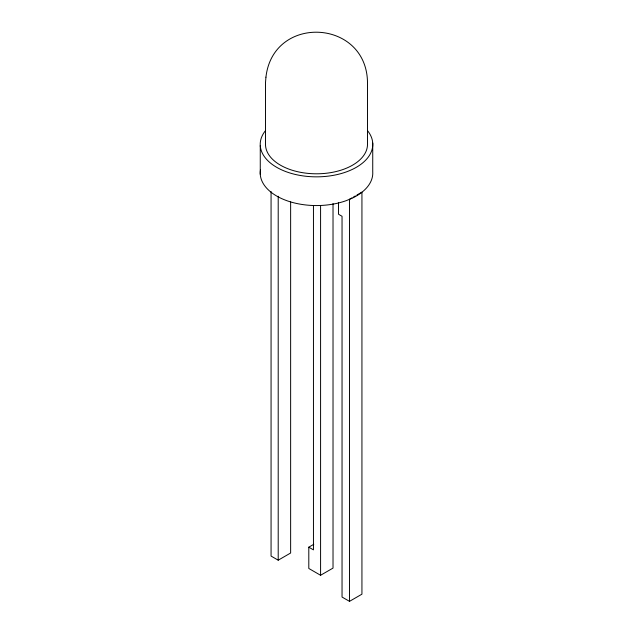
<?xml version="1.0" encoding="UTF-8"?>
<svg xmlns="http://www.w3.org/2000/svg" width="633" height="633" viewBox="0 0 633 633"><rect width="100%" height="100%" fill="white"/><g stroke="black" fill="none" stroke-linecap="round" stroke-linejoin="round"><path stroke-width="0.95" d="M351.988 197.868L349.503 199.3L349.503 601.35L342.042 597.046L342.042 216.288L338.513 214.247L338.513 202.631M353.641 196.91L355.303 195.953M356.965 194.996L361.934 192.123L361.934 594.173L349.503 601.35M271.066 191.554L271.066 556.067L278.204 560.189L290.634 553.005L290.634 201.919M333.021 203.581L333.021 568.094L320.583 575.27L308.801 568.466L308.801 547.173L313.778 544.309M308.801 547.173L313.454 549.863L313.454 205.693M372.734 143.129L372.734 171.852A56.274 32.489 0 0 1 352.415 198.082L346.449 200.574A56.274 32.489 0 0 1 287.018 200.748A56.274 32.489 0 0 1 260.472 170.04M320.583 205.82L320.583 575.27M278.204 196.238L278.204 560.189M260.266 145.574L260.266 174.289M367.646 130.802A56.274 32.489 0 0 1 316.405 176.844A56.274 32.489 0 0 1 265.433 130.699M265.939 77.179L265.504 82.607L265.504 144.356A50.996 29.442 0 0 0 316.5 173.798A50.996 29.442 0 0 0 367.496 144.356L367.496 82.607C366.839 18.911 273.092 13.934 265.939 77.179"/></g></svg>
